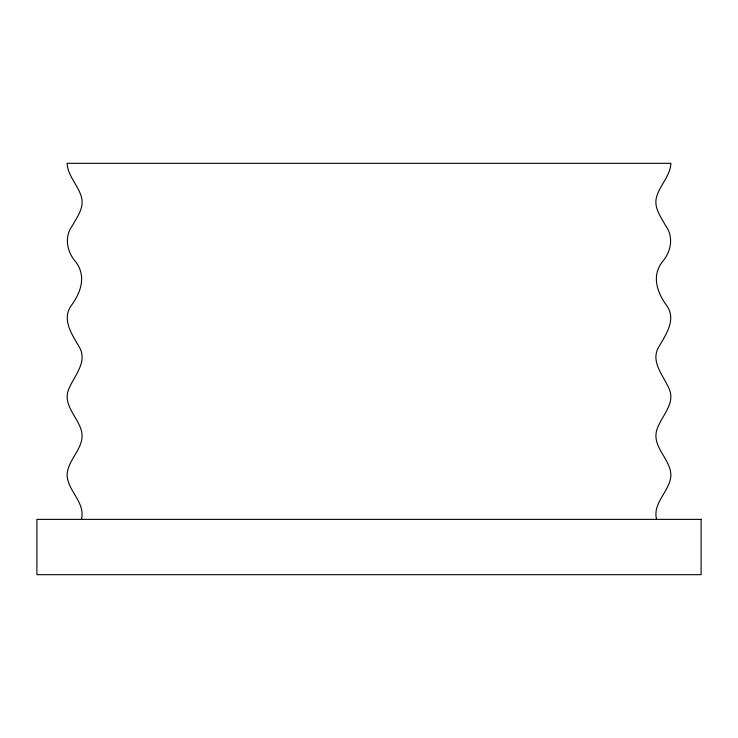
<?xml version="1.0" encoding="UTF-8"?>
<svg xmlns="http://www.w3.org/2000/svg" width="738" height="738" viewBox="0 0 738 738"><rect width="100%" height="100%" fill="white"/><g stroke="black" fill="none" stroke-linecap="round" stroke-linejoin="round"><path stroke-width="1.11" d="M81.54 518.796C85.359 502.227 67.601 490.89 67.093 474.968C67.601 459.027 85.377 447.689 81.531 431.103C77.859 417.007 62.241 404.71 68.735 389.064C74.335 375.688 88.357 361.472 78.911 346.38C71.807 334.24 61.429 319.176 71.374 305.449C81.512 291.556 86.881 274.619 74.289 260.099C66.457 250.025 64.557 235.957 72.536 225.404C77.222 216.852 84.243 207.719 81.54 197.406C78.366 185.358 67.73 176.133 67.093 163.319L670.907 163.319C670.27 176.133 659.634 185.358 656.46 197.406C653.757 207.719 660.778 216.852 665.464 225.404C673.443 235.957 671.543 250.025 663.711 260.099C651.119 274.619 656.488 291.556 666.626 305.449C676.571 319.176 666.193 334.24 659.089 346.38C649.643 361.472 663.665 375.688 669.265 389.064C675.759 404.71 660.141 417.007 656.469 431.103C652.623 447.689 670.399 459.027 670.907 474.968C670.399 490.89 652.641 502.227 656.46 518.796M701.1 519.377L36.9 519.377L36.9 574.681L701.1 574.681L701.1 519.377"/></g></svg>
